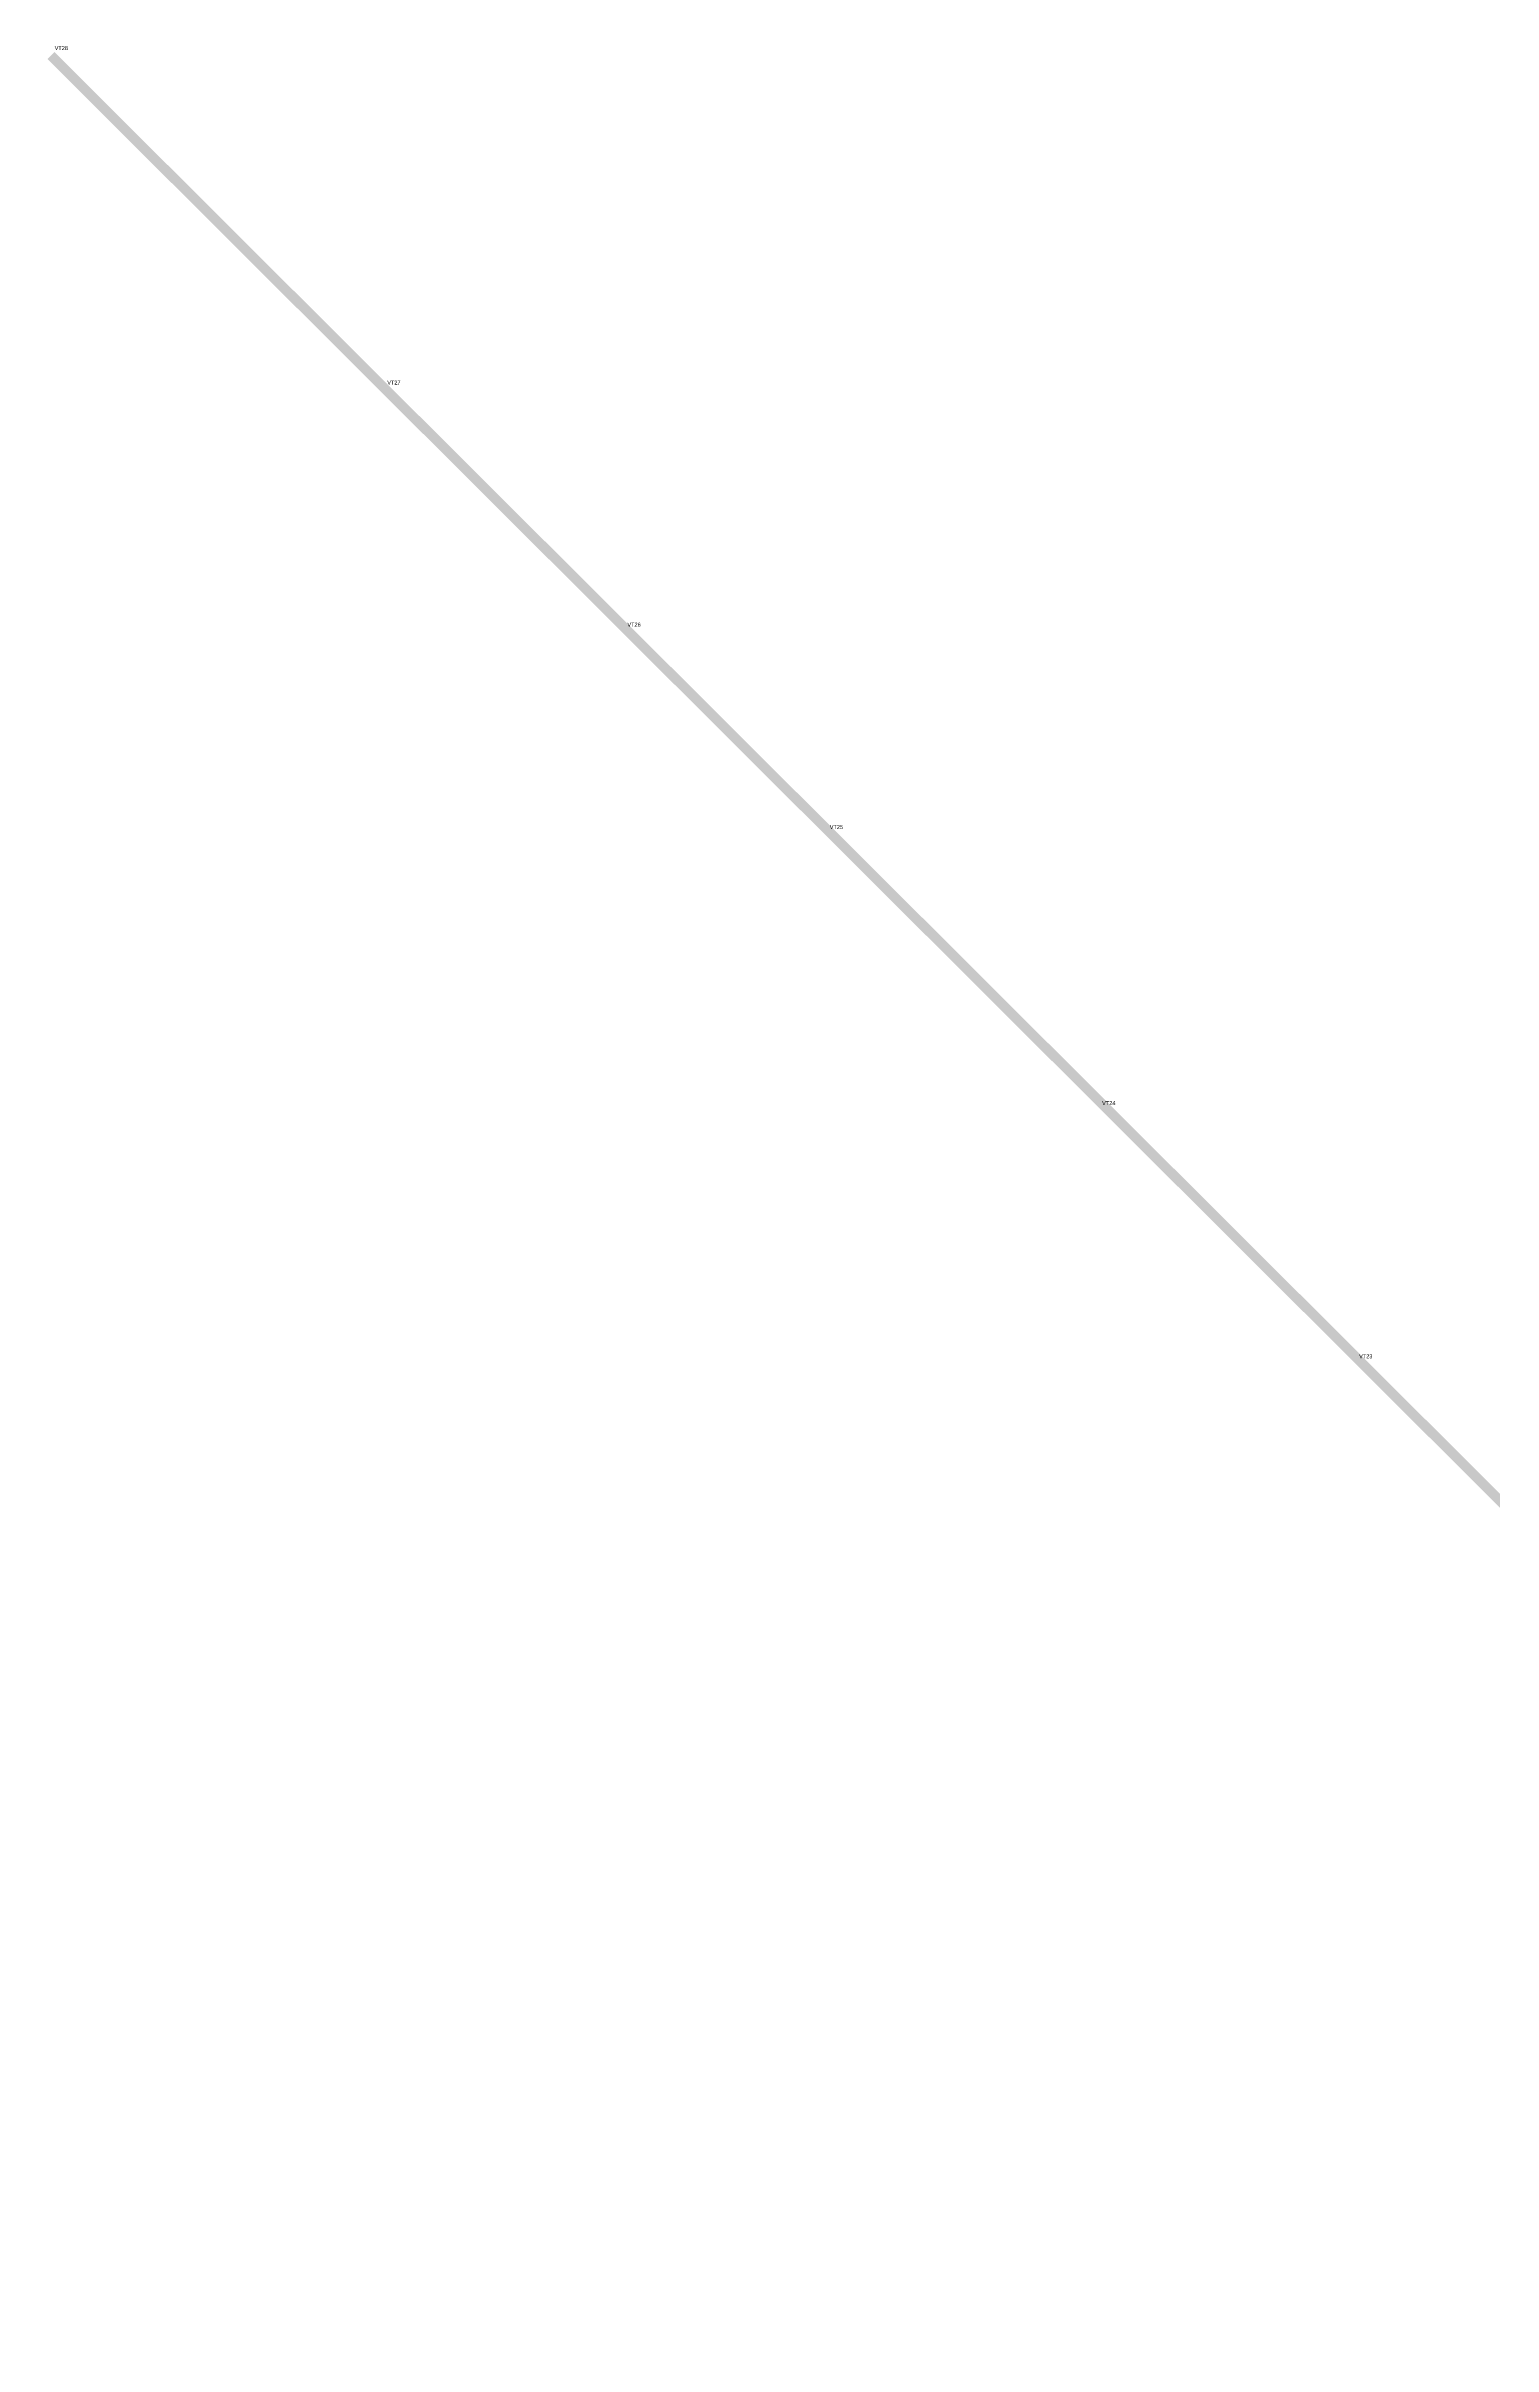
# Model space of a CAD drawing. Header units: metres. Extents: x 432095 to 435012, y 2470938 to 2473256.
# Drawn here: x 432095 to 433553, y 2470938 to 2473256 of the extents above; entities that cross this region are included whole.
import ezdxf
from ezdxf.enums import TextEntityAlignment as Align
from ezdxf.lldxf.tags import DXFTag

# ---------------------------------------------------------------- set-up
doc = ezdxf.new("R2010")
doc.units = ezdxf.units.M
doc.header["$MEASUREMENT"] = 0
doc.layers.add('DZ110kV', color=6, linetype='Continuous', lineweight=35)
doc.layers.add('TENCOT', color=4, linetype='TALUY500D-2-1')
doc.styles.add('Style-Arial', font='arial.ttf')
doc.styles.add('TEXT 1.2', font='')
doc.styles.get('TEXT 1.2').set_extended_font_data('.VnArial NarrowH')
tags = doc.linetypes.add('110HT', pattern='A,0.5,-0.3,["110KV HT",TEXT 1.2,S=0.1,R=0,X=-0.27,Y=-0.05],-0.3', length=1.1).pattern_tags.tags
tags[6] = DXFTag(74, 10)
doc.linetypes.add('TALUY500D-2-1', pattern='A,0.5,[130,ltypeshp.shx,S=0.25,R=0,X=0,Y=0.25],0.5', length=1)

msp = doc.modelspace()

# ---------------------------------------------------------------- linework, layer by layer
at = {"layer": 'DZ110kV', "color": 6, "linetype": '110HT', "ltscale": 50, "const_width": 10, "flags": 128}
msp.add_lwpolyline([(432099.5, 2473246.8), (433773.3, 2471577.8), (434056, 2471368.1), (434277.7, 2471376.3), (434844.1, 2471018.1), (435007.2, 2470943.1)], dxfattribs=at)

# ---------------------------------------------------------------- texts
at = {"layer": 'TENCOT', "linetype": 'Continuous', "lineweight": 0, "style": 'Style-Arial'}
for s, p in [('VT28', (432110, 2473252.4)), ('VT27', (432445.3, 2472915.2)), ('VT26', (432687.4, 2472671.2)), ('VT25', (432891.4, 2472467.2)), ('VT24', (433166, 2472188.9)), ('VT23', (433425.1, 2471933.7))]:
    msp.add_text(s, height=4, dxfattribs=at).set_placement(p, align=Align.CENTER)

doc.saveas('drawing.dxf')
